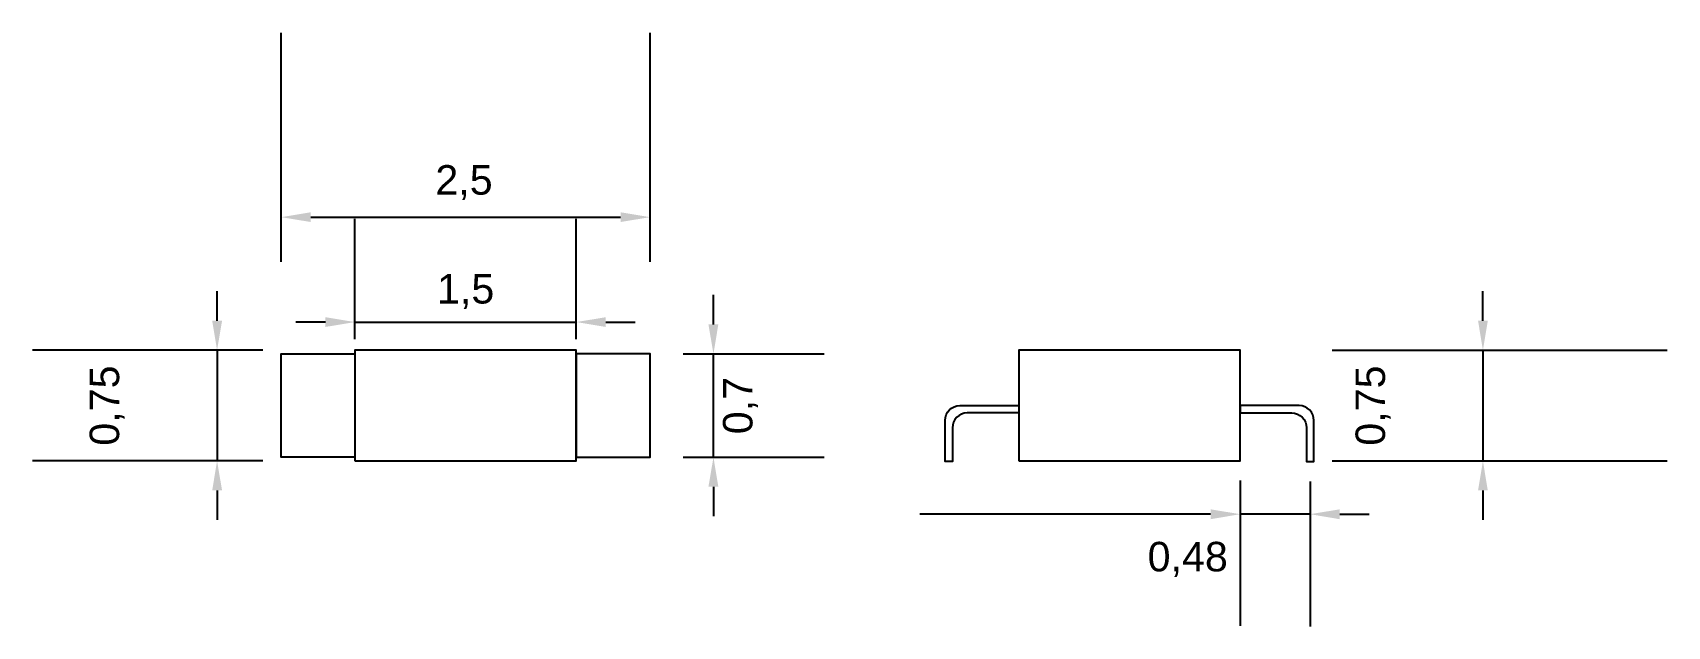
# Model space of a CAD drawing. Header units: millimetres. Extents: x 8.3 to 19.4, y 8.9 to 12.9.
import ezdxf

# ---------------------------------------------------------------- set-up
doc = ezdxf.new("R2010")
doc.units = ezdxf.units.MM
for name, color, linetype in [('Cote', 7, 'Continuous'), ('Pins', 9, 'Continuous'), ('SmallChip', 73, 'Continuous')]:
    doc.layers.add(name, color=color, linetype=linetype)
doc.styles.get("Standard").update_dxf_attribs({"font": 'arial.ttf'})
doc.dimstyles.new('ISO-25', dxfattribs={"dimtxt": 0.2, "dimasz": 0.2, "dimexe": 1.25, "dimexo": 0.625, "dimtad": 1, "dimtxsty": 'Standard', "dimcen": 2.5, "dimadec": 0, "dimazin": 0, "dimtfac": 1, "dimtmove": 0, "dimatfit": 3, "dimfxl": 1, "dimarcsym": 0})

# ---------------------------------------------------------------- blocks, each defined once
blk = doc.blocks.new('*D5')
at = {"layer": 'Cote', "color": 0, "lineweight": -2, "transparency": 16777216}
for p, q in [((9.565, 10.955), (9.565, 11.155)), ((9.875, 10.755), (8.315, 10.755)), ((9.565, 10.755), (9.565, 10.005)), ((9.875, 10.005), (8.315, 10.005)), ((9.565, 9.805), (9.565, 9.605))]:
    blk.add_line(p, q, dxfattribs=at)
at = {"layer": 'Cote', "color": 0, "transparency": 16777216}
for points in [[(9.532, 10.955), (9.599, 10.955), (9.565, 10.755)], [(9.532, 9.805), (9.599, 9.805), (9.565, 10.005)]]:
    blk.add_solid(points, dxfattribs=at)
at = {"layer": 'Defpoints', "color": 0, "transparency": 16777216}
for p in [(10.5, 10.755), (9.565, 10.005), (10.5, 10.005)]:
    blk.add_point(p, dxfattribs=at)
at = {"layer": 'Cote', "color": 0, "transparency": 16777216, "insert": (8.82, 10.38), "char_height": 0.2, "attachment_point": 5, "rotation": 90}
blk.add_mtext('0,75', dxfattribs=at)
blk = doc.blocks.new('*D7')
at = {"layer": 'Cote', "color": 0, "lineweight": -2, "transparency": 16777216}
for p, q in [((18.146, 10.955), (18.146, 11.155)), ((17.125, 10.755), (19.396, 10.755)), ((18.146, 10.755), (18.146, 10.005)), ((17.125, 10.005), (19.396, 10.005)), ((18.146, 9.805), (18.146, 9.605))]:
    blk.add_line(p, q, dxfattribs=at)
at = {"layer": 'Cote', "color": 0, "transparency": 16777216}
for points in [[(18.113, 10.955), (18.179, 10.955), (18.146, 10.755)], [(18.113, 9.805), (18.179, 9.805), (18.146, 10.005)]]:
    blk.add_solid(points, dxfattribs=at)
at = {"layer": 'Defpoints', "color": 0, "transparency": 16777216}
for p in [(16.5, 10.755), (16.5, 10.005), (18.146, 10.005)]:
    blk.add_point(p, dxfattribs=at)
at = {"layer": 'Cote', "color": 0, "transparency": 16777216, "insert": (17.401, 10.38), "char_height": 0.2, "attachment_point": 5, "rotation": 90}
blk.add_mtext('0,75', dxfattribs=at)

msp = doc.modelspace()

# ---------------------------------------------------------------- linework, layer by layer
at = {"layer": 'Cote'}
for p, q in [((10, 11.355), (10, 12.907)), ((12.5, 11.355), (12.5, 12.907)), ((10.2, 11.657), (12.3, 11.657)), ((10.5, 10.83), (10.5, 11.646)), ((12, 10.83), (12, 11.646)), ((12.93, 10.93), (12.93, 11.13)), ((10.3, 10.946), (10.1, 10.946)), ((10.5, 10.946), (12, 10.946)), ((12.2, 10.946), (12.4, 10.946)), ((12.725, 10.73), (13.68, 10.73)), ((12.93, 10.03), (12.93, 10.73)), ((12.725, 10.03), (13.68, 10.03)), ((16.5, 9.873), (16.5, 8.887)), ((16.975, 9.866), (16.975, 8.884)), ((12.93, 9.83), (12.93, 9.63)), ((16.3, 9.644), (14.33, 9.644)), ((16.975, 9.644), (16.5, 9.644)), ((17.175, 9.644), (17.375, 9.644))]:
    msp.add_line(p, q, dxfattribs=at)
for points in [[(10.2, 11.69), (10.2, 11.624), (10, 11.657)], [(12.3, 11.69), (12.3, 11.624), (12.5, 11.657)], [(10.3, 10.979), (10.3, 10.913), (10.5, 10.946)], [(12.2, 10.979), (12.2, 10.913), (12, 10.946)], [(12.896, 10.93), (12.963, 10.93), (12.93, 10.73)], [(12.896, 9.83), (12.963, 9.83), (12.93, 10.03)], [(16.3, 9.677), (16.3, 9.61), (16.5, 9.644)], [(17.175, 9.677), (17.175, 9.61), (16.975, 9.644)]]:
    msp.add_solid(points, dxfattribs=at)
at = {"layer": 'Pins'}
for points in [[(10.5, 10.73), (10.5, 10.03), (10, 10.03), (10, 10.73)], [(12, 10.73), (12, 10.03), (12.5, 10.03), (12.5, 10.73)]]:
    msp.add_lwpolyline(points, close=True, dxfattribs=at)
for points in [[(15, 10.33), (14.65, 10.33, 0.414214), (14.55, 10.23), (14.55, 10), (14.5, 10), (14.5, 10.28, -0.414214), (14.6, 10.38), (15, 10.38)], [(16.5, 10.33), (16.85, 10.33, -0.414214), (16.95, 10.23), (16.95, 10), (17, 10), (17, 10.28, 0.414214), (16.9, 10.38), (16.5, 10.38)]]:
    msp.add_lwpolyline(points, format="xyb", close=True, dxfattribs=at)
at = {"layer": 'SmallChip'}
for points in [[(10.5, 10.005), (12, 10.005), (12, 10.755), (10.5, 10.755)], [(15, 10.005), (16.5, 10.005), (16.5, 10.755), (15, 10.755)]]:
    msp.add_lwpolyline(points, close=True, dxfattribs=at)

# ---------------------------------------------------------------- texts
at = {"layer": 'Cote', "char_height": 0.2, "attachment_point": 5}
for s, insert in [('2,5', (11.239, 11.891)), ('1,5', (11.25, 11.153)), ('0,48', (16.145, 9.338))]:
    msp.add_mtext(s, dxfattribs=dict(at, insert=insert))
at = {"layer": 'Cote', "insert": (13.113, 10.38), "char_height": 0.2, "attachment_point": 5, "rotation": 90}
msp.add_mtext('0,7', dxfattribs=at)

# ---------------------------------------------------------------- dimensions: what is measured, and where the dimension line sits
at = {"layer": 'Cote'}
for base, p1, p2, picture, middle in [((9.565, 10.005), (10.5, 10.755), (10.5, 10.005), '*D5', (9.565, 10.38)), ((18.146, 10.005), (16.5, 10.755), (16.5, 10.005), '*D7', (18.146, 10.38))]:
    dim = msp.add_linear_dim(base=base, p1=p1, p2=p2, angle=90, dimstyle='ISO-25', dxfattribs=at)
    dim.commit()
    dim.dimension.update_dxf_attribs({"geometry": picture, "text_midpoint": middle, "dimtype": 160})

doc.saveas('drawing.dxf')
